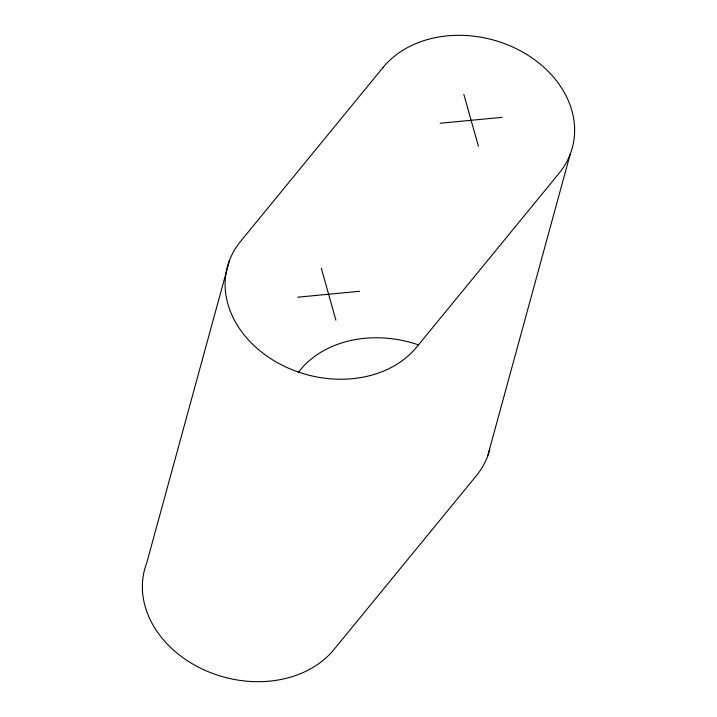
<?xml version="1.0" encoding="UTF-8"?>
<svg xmlns="http://www.w3.org/2000/svg" width="717" height="717" viewBox="0 0 717 717"><rect width="100%" height="100%" fill="white"/><g stroke="black" fill="none" stroke-linecap="round" stroke-linejoin="round"><path stroke-width="1.08" d="M229.503 260.352L146.761 562.818A104.87 83.306 15.3 0 0 203.341 669.553A104.87 83.306 15.3 0 0 333.889 649.62L476.393 475.667A104.87 83.306 15.3 0 0 489.81 449.389M487.497 456.648L570.239 154.182M298.245 372.446L300.369 369.847A104.87 83.306 15.3 0 1 418.235 344.814M440.121 123.252L502.133 117.337M297.618 297.205L359.62 291.281M463.827 94.312L478.418 146.277M321.324 268.266L335.915 320.23M383.111 67.38L240.607 241.333A104.87 83.306 15.3 0 0 274.127 360.759A104.87 83.306 15.3 0 0 416.631 347.153L559.135 173.2A104.87 83.306 15.3 0 0 525.615 53.784A104.87 83.306 15.3 0 0 383.111 67.38"/></g></svg>
